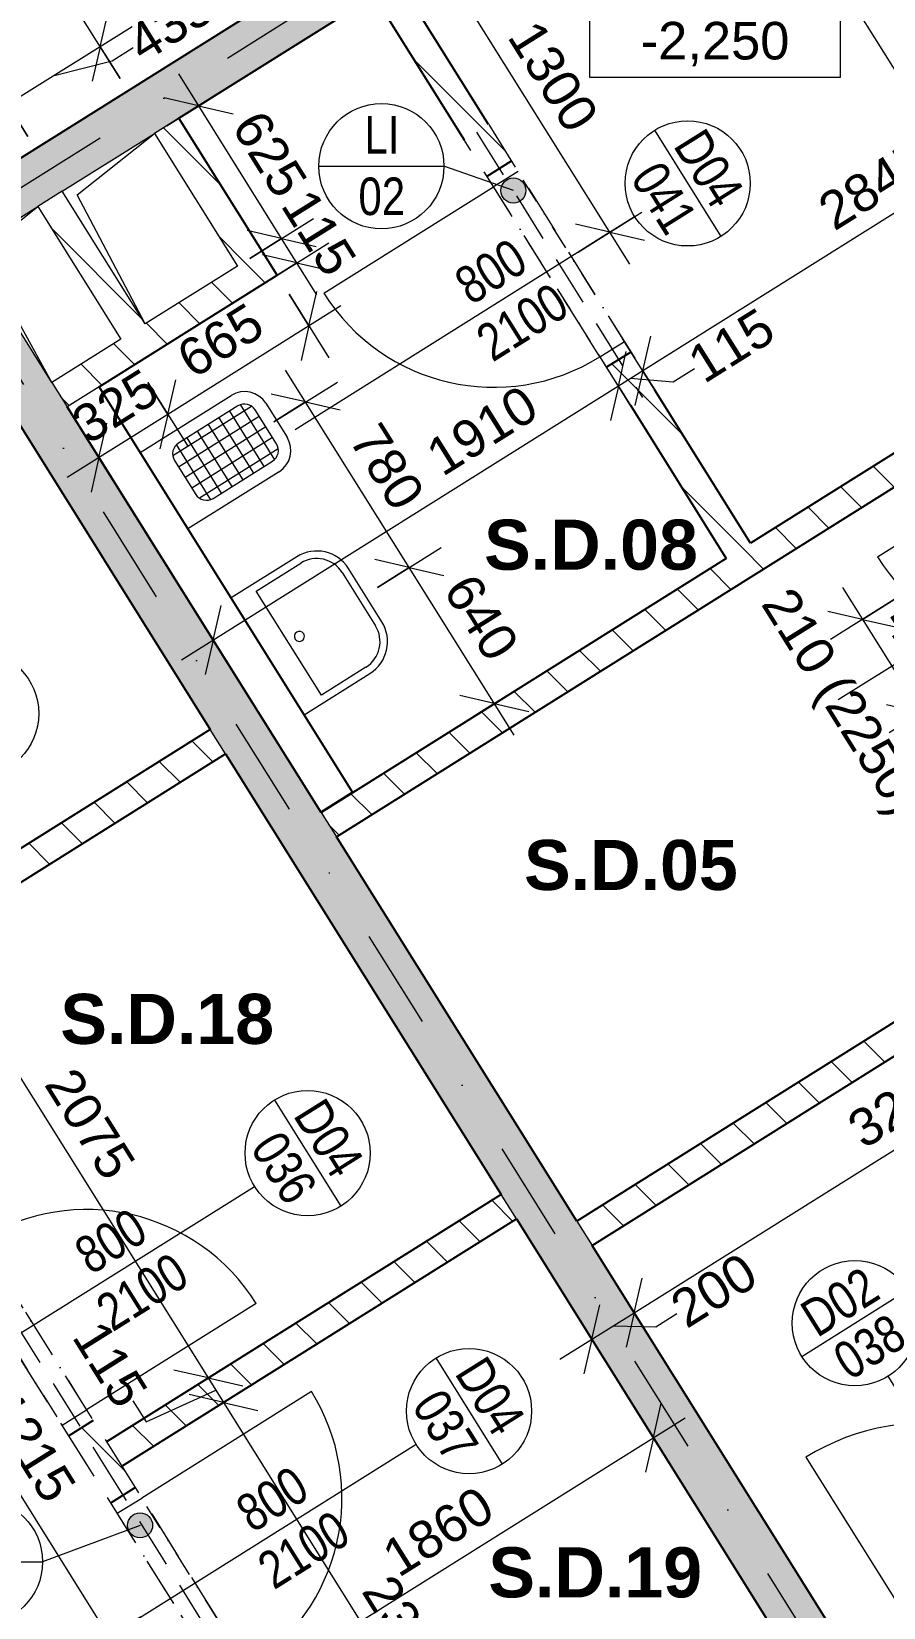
# Model space of a CAD drawing. Header units: millimetres. Extents: x -45523 to 44975, y -3459 to 74573.
# Drawn here: x -33475 to -30071, y 48890 to 55182 of the extents above; entities that cross this region are included whole.
import ezdxf

# ---------------------------------------------------------------- set-up
doc = ezdxf.new("R2010")
doc.units = ezdxf.units.MM
for name, pattern in [('HA_Dash_3mm-S1mm', [300, 200, -100]), ('HA_DashDot_10mm-S3mm', [1000, 400, -300, 0, -300]), ('HA_DashDot_2_2mm-S0_6mm', [220, 100, -60, 0, -60])]:
    doc.linetypes.add(name, pattern=pattern)
for name, color, linetype, lineweight in [('A-____-____-DIMS', 9, 'Continuous', 5), ('A-____-____-DIMS-100', 9, 'Continuous', 5), ('A-AREA-____-IDEN', 9, 'Continuous', 9), ('A-DETL-GENF-OTLN', 9, 'Continuous', 9), ('A-DOOR-____-IDEN', 9, 'Continuous', 9), ('A-DOOR-____-MCUT', 9, 'HA_DashDot_2_2mm-S0_6mm', 9), ('A-DOOR-____-OTLN', 9, 'Continuous', 9), ('A-DOOR-FRAM-MCUT', 9, 'Continuous', 9), ('A-GENM-____-HDLN', 9, 'HA_Dash_3mm-S1mm', 9), ('A-GENM-____-IDEN', 9, 'Continuous', 9), ('A-GENM-____-OTLN', 9, 'Continuous', 9), ('A-WALL-____-MCUT', 9, 'Continuous', 9), ('A-WALL-____-PATT', 9, 'Continuous', 25), ('G-____-____-DIMS', 9, 'Continuous', 5), ('I-WALL-____-MCUT', 9, 'Continuous', 25), ('P-SANR-FIXT-OTLN', 9, 'Continuous', 9), ('S-GRID-____-IDEN', 9, 'Continuous', 9), ('S-GRID-____-OTLN', 9, 'Continuous', 5)]:
    doc.layers.add(name, color=color, linetype=linetype, lineweight=lineweight)
doc.styles.add('Arial_2', font='arial.ttf', dxfattribs={"height": 150})
doc.styles.add('Arial_3', font='arial.ttf', dxfattribs={"width": 0.8, "height": 150})
doc.styles.add('Arial_B', font='arialbd.ttf', dxfattribs={"height": 200})
doc.dimstyles.new('Inner_Dimensions', dxfattribs={"dimscale": 304.8, "dimtxt": 153.03891, "dimasz": 0.656168, "dimexe": 0.492126, "dimexo": 0.0625, "dimgap": 0.065617, "dimtad": 1, "dimdec": 0, "dimzin": 0, "dimdsep": 46, "dimtxsty": 'Arial_2', "dimblk1": 'OBLIQUE', "dimblk2": 'OBLIQUE', "dimsah": 1, "dimcen": 0.09, "dimdle": 0.492126, "dimazin": 0, "dimtfac": 1, "dimtdec": 4, "dimtix": 1, "dimtmove": 0, "dimatfit": 3, "dimfxl": 0.492126, "dimfxlon": 1, "dimtvp": 1, "dimtolj": 1, "dimtzin": 0, "dimlwd": 9, "dimlwe": 9, "dimarcsym": 2})
doc.dimstyles.new('Inner_Dimensions_1', dxfattribs={"dimscale": 304.8, "dimtxt": 153.03891, "dimasz": 0.656168, "dimexe": 0.492126, "dimexo": 0.0625, "dimgap": 0.065617, "dimtad": 1, "dimdec": 0, "dimzin": 0, "dimdsep": 46, "dimtxsty": 'Arial_2', "dimblk1": 'OBLIQUE', "dimblk2": 'OBLIQUE', "dimsah": 1, "dimcen": 0.09, "dimdle": 0.492126, "dimazin": 0, "dimtfac": 1, "dimtdec": 4, "dimtix": 1, "dimtmove": 1, "dimatfit": 3, "dimfxl": 0.492126, "dimfxlon": 1, "dimtvp": 1, "dimtolj": 1, "dimtzin": 0, "dimlwd": 9, "dimlwe": 9, "dimarcsym": 2})
doc.dimstyles.new('Inner_Dimensions_2', dxfattribs={"dimscale": 304.8, "dimtxt": 153.03891, "dimasz": 0.656168, "dimexe": 0.492126, "dimexo": 0.0625, "dimgap": 0.065617, "dimtad": 1, "dimdec": 0, "dimzin": 0, "dimdsep": 46, "dimtxsty": 'Arial_2', "dimblk1": 'OBLIQUE', "dimblk2": 'OBLIQUE', "dimsah": 1, "dimcen": 0.09, "dimdle": 0.492126, "dimazin": 0, "dimtfac": 1, "dimtdec": 4, "dimtix": 1, "dimtmove": 2, "dimatfit": 3, "dimfxl": 0.492126, "dimfxlon": 1, "dimtvp": 1, "dimtolj": 1, "dimtzin": 0, "dimlwd": 9, "dimlwe": 9, "dimarcsym": 2})
doc.dimstyles.new('Inner_Dimensions_3', dxfattribs={"dimscale": 304.8, "dimtxt": 153.03891, "dimasz": 0.656168, "dimexe": 0.492126, "dimexo": 0.0625, "dimgap": 0.065617, "dimtad": 1, "dimdec": 0, "dimzin": 0, "dimdsep": 46, "dimtxsty": 'Arial_2', "dimblk1": 'OBLIQUE', "dimblk2": 'OBLIQUE', "dimsah": 1, "dimcen": 0.09, "dimdle": 0.492126, "dimazin": 0, "dimtfac": 1, "dimtdec": 4, "dimtix": 1, "dimtmove": 0, "dimatfit": 3, "dimfxl": 0.492126, "dimfxlon": 1, "dimtvp": 1, "dimtolj": 1, "dimtzin": 0, "dimlwd": 9, "dimlwe": 9, "dimarcsym": 2})
pattern_1 = [(135, (0, 0), (-106.06602, -106.06602), [])]

# ---------------------------------------------------------------- blocks, each defined once
blk = doc.blocks.new('HA_DR_Single_Swing_Solid - In_900x2100_SKLEP-2273762-1PP_GARAZ')
at = {"layer": 'A-DOOR-____-MCUT'}
for p, q in [((-450, 100), (450, 100)), ((-450, -100), (450, -100))]:
    blk.add_line(p, q, dxfattribs=at)
at = {"layer": 'A-DOOR-____-OTLN'}
for p, q in [((-500, 100), (500, 100)), ((-500, -100), (500, -100))]:
    blk.add_line(p, q, dxfattribs=at)
at = {"layer": 'A-DOOR-____-OTLN', "lineweight": 5}
blk.add_line((450, -1000), (450, -100), dxfattribs=at)
blk.add_arc((450, -100), 900, 180, 270, dxfattribs=at)
at = {"layer": 'A-DOOR-FRAM-MCUT'}
for p, q in [((-500, 100), (-500, -100)), ((-450, -100), (-450, 100)), ((450, 100), (450, -100)), ((500, -100), (500, 100))]:
    blk.add_line(p, q, dxfattribs=at)
blk = doc.blocks.new('HA_DR_Single_Swing_Solid - In_800x2100_SKLEP-V11-1PP_GARAZ')
at = {"layer": 'A-DOOR-____-MCUT'}
for p, q in [((-400, 57.5), (400, 57.5)), ((-400, -57.5), (400, -57.5))]:
    blk.add_line(p, q, dxfattribs=at)
at = {"layer": 'A-DOOR-____-OTLN', "lineweight": 5}
blk.add_line((400, -857.5), (400, -57.5), dxfattribs=at)
blk.add_arc((400, -57.5), 800, 180, 270, dxfattribs=at)
at = {"layer": 'A-DOOR-FRAM-MCUT'}
for p, q in [((-450, 57.5), (-450, -57.5)), ((-400, -57.5), (-400, 57.5)), ((400, 57.5), (400, -57.5)), ((450, -57.5), (450, 57.5))]:
    blk.add_line(p, q, dxfattribs=at)
blk = doc.blocks.new('HA_DR_Single_Swing_Solid - In_800x2100_SKLEP-V12-1PP_GARAZ')
at = {"layer": 'A-DOOR-____-MCUT'}
for p, q in [((-400, 57.5), (400, 57.5)), ((-400, -57.5), (400, -57.5))]:
    blk.add_line(p, q, dxfattribs=at)
at = {"layer": 'A-DOOR-____-OTLN', "lineweight": 5}
blk.add_line((400, 857.5), (400, 57.5), dxfattribs=at)
blk.add_arc((400, 57.5), 800, 90, 180, dxfattribs=at)
at = {"layer": 'A-DOOR-FRAM-MCUT'}
for p, q in [((-450, -57.5), (-450, 57.5)), ((-400, 57.5), (-400, -57.5)), ((400, -57.5), (400, 57.5)), ((450, 57.5), (450, -57.5))]:
    blk.add_line(p, q, dxfattribs=at)
blk = doc.blocks.new('HA_DR_Single_Swing_Solid - In_800x2100_SKLEP-V13-1PP_GARAZ')
at = {"layer": 'A-DOOR-____-MCUT'}
for p, q in [((-400, 57.5), (-220, 57.5)), ((220, 57.5), (400, 57.5)), ((-400, -57.5), (-220, -57.5)), ((220, -57.5), (400, -57.5))]:
    blk.add_line(p, q, dxfattribs=at)
at = {"layer": 'A-DOOR-____-OTLN', "lineweight": 5}
blk.add_line((400, 857.5), (400, 57.5), dxfattribs=at)
blk.add_arc((400, 57.5), 800, 90, 180, dxfattribs=at)
at = {"layer": 'A-DOOR-FRAM-MCUT'}
for p, q in [((-450, -57.5), (-450, 57.5)), ((-400, 57.5), (-400, -57.5)), ((400, -57.5), (400, 57.5)), ((450, 57.5), (450, -57.5))]:
    blk.add_line(p, q, dxfattribs=at)
blk = doc.blocks.new('HA_GM_Shaft_Rectangle - Default-2322199-1PP_GARAZ')
at = {"layer": 'A-DETL-GENF-OTLN'}
for p, q in [((32.5, -32.5), (325, 0)), ((0, -625), (32.5, -32.5))]:
    blk.add_line(p, q, dxfattribs=at)
at = {"layer": 'A-GENM-____-OTLN'}
for p, q in [((0, -625), (0, 0)), ((0, 0), (325, 0)), ((325, 0), (325, -625)), ((325, -625), (0, -625))]:
    blk.add_line(p, q, dxfattribs=at)
blk = doc.blocks.new('ABMV_vylevka_WallHung - Default-1582985-1PP_GARAZ')
at = {"layer": 'P-SANR-FIXT-OTLN'}
for p, q in [((45, 605), (205, 605)), ((-55, 75), (-55, 505)), ((-5, 515), (255, 515)), ((-5, 505), (-5, 225)), ((25, 179.2), (25, 550.8)), ((205, 555), (45, 555)), ((75, 175), (75, 555)), ((125, 555), (125, 175)), ((175, 555), (175, 175)), ((225, 550.8), (225, 179.2)), ((255, 225), (255, 505)), ((305, 505), (305, 75)), ((-5, 465), (255, 465)), ((-5, 415), (255, 415)), ((-5, 365), (255, 365)), ((255, 315), (-5, 315)), ((255, 265), (-5, 265)), ((255, 215), (-5, 215)), ((45, 175), (205, 175))]:
    blk.add_line(p, q, dxfattribs=at)
for centre, radius, start, end in [((45, 505), 100, 90, 180), ((205, 505), 100, 360, 90), ((45, 505), 50, 90, 180), ((205, 505), 50, 360, 90), ((45, 225), 50, 180, 270), ((205, 225), 50, 270, 360)]:
    blk.add_arc(centre, radius, start, end, dxfattribs=at)
blk = doc.blocks.new('ABMV_WashBasin_Generic - 550x460-1582986-1PP_GARAZ')
at = {"layer": 'P-SANR-FIXT-OTLN'}
for p, q in [((250, 535), (0, 535)), ((0, 505), (250, 505)), ((-150, 385), (-150, 75)), ((-120, 175), (-120, 385)), ((370, 385), (370, 175)), ((400, 75), (400, 385)), ((370, 175), (-120, 175))]:
    blk.add_line(p, q, dxfattribs=at)
for centre, radius, start, end in [((0, 385), 150, 90, 180), ((0, 385), 120, 90, 180), ((250, 385), 150, 360, 90), ((250, 385), 120, 360, 90), ((125, 225), 20, 90, 270), ((125, 225), 20, 270, 90)]:
    blk.add_arc(centre, radius, start, end, dxfattribs=at)
blk = doc.blocks.new('TB_Porotherm KP11_5_1250mm - TB_Porotherm KP11_5_1250mm-2113159-1PP_GARAZ')
at = {"layer": 'A-GENM-____-HDLN'}
for p, q in [((-625, 57.5), (625, 57.5)), ((-625, 0), (625, 0)), ((625, -57.5), (-625, -57.5))]:
    blk.add_line(p, q, dxfattribs=at)
blk = doc.blocks.new('HA_GM_Shaft_Rectangle - Default-2322262-1PP_GARAZ')
at = {"layer": 'A-DETL-GENF-OTLN'}
for p, q in [((43.5, -43.5), (435, 0)), ((0, -625), (43.5, -43.5))]:
    blk.add_line(p, q, dxfattribs=at)
at = {"layer": 'A-GENM-____-OTLN'}
for p, q in [((0, -625), (0, 0)), ((0, 0), (435, 0)), ((435, 0), (435, -625)), ((435, -625), (0, -625))]:
    blk.add_line(p, q, dxfattribs=at)
blk = doc.blocks.new('Grid - Radius 3_5mm-353793-1PP_GARAZ')
at = {"layer": 'S-GRID-____-IDEN'}
blk.add_circle((0, 0), 3.5, dxfattribs=at)
blk = doc.blocks.new('DIMBLOCK57-1PP_GARAZ')
at = {"layer": 'A-____-____-DIMS-100', "lineweight": 9}
for p, q in [((-33870.1, 51564.9), (-34008, 51596.5)), ((-33743, 51644.5), (-33997.2, 51485.3)), ((-33870.1, 51564.9), (-33743, 51644.5)), ((-33870.1, 51564.9), (-32768.7, 49806.4)), ((-33870.1, 51564.9), (-33732.3, 51533.2)), ((-32768.7, 49806.4), (-32906.5, 49838)), ((-32641.5, 49886), (-32895.8, 49726.7)), ((-32768.7, 49806.4), (-32641.5, 49886)), ((-32768.7, 49806.4), (-32630.8, 49774.7))]:
    blk.add_line(p, q, dxfattribs=at)
at = {"layer": 'A-____-____-DIMS-100', "color": 0, "lineweight": 9, "insert": (-33299.7, 51058.8), "char_height": 150, "width": 553.765, "attachment_point": 1, "rotation": 302.06125, "line_spacing_factor": 0.941778, "style": 'Arial_2'}
blk.add_mtext('2075', dxfattribs=at)
blk = doc.blocks.new('_Oblique')
at = {"color": 0, "linetype": 'ByBlock', "lineweight": -2}
blk.add_line((-0.5, -0.5), (0.5, 0.5), dxfattribs=at)
blk = doc.blocks.new('DIMBLOCK58-1PP_GARAZ')
at = {"layer": 'A-____-____-DIMS-100', "lineweight": 9}
for p, q in [((-32768.7, 49806.4), (-32906.5, 49838)), ((-32641.5, 49886), (-32895.8, 49726.7)), ((-32768.7, 49806.4), (-32641.5, 49886)), ((-32580.5, 49788.5), (-32834.7, 49629.3)), ((-32768.7, 49806.4), (-32707.6, 49708.9)), ((-32768.7, 49806.4), (-32630.8, 49774.7)), ((-32707.6, 49708.9), (-32580.5, 49788.5)), ((-33070.3, 49715.8), (-33017.2, 49631)), ((-33017.2, 49631), (-32738.1, 49757.6)), ((-32707.6, 49708.9), (-32845.4, 49740.6)), ((-32707.6, 49708.9), (-32569.8, 49677.2))]:
    blk.add_line(p, q, dxfattribs=at)
at = {"layer": 'A-____-____-DIMS-100', "color": 0, "lineweight": 9, "insert": (-33188.7, 50050), "char_height": 150, "width": 415.324, "attachment_point": 1, "rotation": 302.06125, "line_spacing_factor": 0.941778, "style": 'Arial_2'}
blk.add_mtext('115', dxfattribs=at)
blk = doc.blocks.new('DIMBLOCK59-1PP_GARAZ')
at = {"layer": 'A-____-____-DIMS-100', "lineweight": 9}
for p, q in [((-32580.5, 49788.5), (-32834.7, 49629.3)), ((-32707.6, 49708.9), (-32580.5, 49788.5)), ((-32707.6, 49708.9), (-32845.4, 49740.6)), ((-32707.6, 49708.9), (-31396.1, 47615)), ((-32707.6, 49708.9), (-32569.8, 49677.2)), ((-31348.6, 47821.7), (-31602.8, 47662.5)), ((-31475.7, 47742.1), (-31348.6, 47821.7)), ((-31475.7, 47742.1), (-31613.5, 47773.8)), ((-31475.7, 47742.1), (-31337.9, 47710.4))]:
    blk.add_line(p, q, dxfattribs=at)
at = {"layer": 'A-____-____-DIMS-100', "color": 0, "lineweight": 9, "insert": (-32032.1, 49035), "char_height": 150, "width": 553.765, "attachment_point": 1, "rotation": 302.06125, "line_spacing_factor": 0.941778, "style": 'Arial_2'}
blk.add_mtext('2321', dxfattribs=at)
blk = doc.blocks.new('DIMBLOCK82-1PP_GARAZ')
at = {"layer": 'A-____-____-DIMS-100', "lineweight": 9}
for p, q in [((-30990.4, 49568.3), (-30958.7, 49706.1)), ((-32566.8, 48580.9), (-30863.3, 49647.9)), ((-31070, 49695.4), (-30910.8, 49441.1)), ((-30990.4, 49568.3), (-31070, 49695.4)), ((-30990.4, 49568.3), (-31022.1, 49430.4)), ((-32646.4, 48708), (-32487.2, 48453.8)), ((-32566.8, 48580.9), (-32646.4, 48708)), ((-32566.8, 48580.9), (-32535.1, 48718.7)), ((-32566.8, 48580.9), (-32598.5, 48443))]:
    blk.add_line(p, q, dxfattribs=at)
at = {"layer": 'A-____-____-DIMS-100', "color": 0, "lineweight": 9, "insert": (-32088.1, 49134.1), "char_height": 150, "width": 553.765, "attachment_point": 1, "rotation": 32.06125, "line_spacing_factor": 0.941778, "style": 'Arial_2'}
blk.add_mtext('1860', dxfattribs=at)
blk = doc.blocks.new('DIMBLOCK116-1PP_GARAZ')
at = {"layer": 'A-____-____-DIMS-100', "lineweight": 9}
for p, q in [((-31146.4, 50194.1), (-30987.2, 49939.9)), ((-31066.8, 50067), (-31146.4, 50194.1)), ((-31066.8, 50067), (-31035.1, 50204.8)), ((-31315.9, 50087.9), (-31156.7, 49833.7)), ((-31236.3, 49960.8), (-31315.9, 50087.9)), ((-31236.3, 49960.8), (-31204.6, 50098.6)), ((-31363.4, 49881.2), (-31066.8, 50067)), ((-31066.8, 50067), (-31098.5, 49929.1)), ((-30896.2, 50062.7), (-30981, 50009.6)), ((-31236.3, 49960.8), (-31268, 49823)), ((-30981, 50009.6), (-31151.5, 50013.9))]:
    blk.add_line(p, q, dxfattribs=at)
at = {"layer": 'A-____-____-DIMS-100', "color": 0, "lineweight": 9, "insert": (-30937.1, 50128), "char_height": 150, "width": 415.324, "attachment_point": 1, "rotation": 32.06239, "line_spacing_factor": 0.941778, "style": 'Arial_2'}
blk.add_mtext('200', dxfattribs=at)
blk = doc.blocks.new('DIMBLOCK117-1PP_GARAZ')
at = {"layer": 'A-____-____-DIMS-100', "lineweight": 9}
for p, q in [((-28413.4, 51906), (-28254.2, 51651.8)), ((-28333.8, 51778.9), (-28413.4, 51906)), ((-28333.8, 51778.9), (-28302.1, 51916.7)), ((-31066.8, 50067), (-28333.8, 51778.9)), ((-28333.8, 51778.9), (-28365.5, 51641.1)), ((-31146.4, 50194.1), (-30987.2, 49939.9)), ((-31066.8, 50067), (-31146.4, 50194.1)), ((-31066.8, 50067), (-31035.1, 50204.8)), ((-31066.8, 50067), (-31098.5, 49929.1))]:
    blk.add_line(p, q, dxfattribs=at)
at = {"layer": 'A-____-____-DIMS-100', "color": 0, "lineweight": 9, "insert": (-30229.5, 50844.8), "char_height": 150, "width": 553.765, "attachment_point": 1, "rotation": 32.06239, "line_spacing_factor": 0.941778, "style": 'Arial_2'}
blk.add_mtext('3225', dxfattribs=at)
blk = doc.blocks.new('DIMBLOCK185-1PP_GARAZ')
at = {"layer": 'A-____-____-DIMS-100', "lineweight": 9}
for p, q in [((-28541.9, 55210.1), (-28701.2, 55464.4)), ((-28621.6, 55337.3), (-28589.9, 55475.1)), ((-28494.4, 55416.9), (-31032.6, 53827.1)), ((-28621.6, 55337.3), (-28653.2, 55199.4)), ((-28621.6, 55337.3), (-28541.9, 55210.1)), ((-30953, 53700), (-31112.2, 53954.2)), ((-31032.6, 53827.1), (-31000.9, 53964.9)), ((-31032.6, 53827.1), (-31064.3, 53689.3)), ((-31032.6, 53827.1), (-30953, 53700))]:
    blk.add_line(p, q, dxfattribs=at)
at = {"layer": 'A-____-____-DIMS-100', "color": 0, "lineweight": 9, "insert": (-30347.1, 54509.8), "char_height": 150, "width": 553.765, "attachment_point": 1, "rotation": 32.06125, "line_spacing_factor": 0.941778, "style": 'Arial_2'}
blk.add_mtext('2845', dxfattribs=at)
blk = doc.blocks.new('DIMBLOCK186-1PP_GARAZ')
at = {"layer": 'A-____-____-DIMS-100', "lineweight": 9}
for p, q in [((-30953, 53700), (-31112.2, 53954.2)), ((-31032.6, 53827.1), (-31000.9, 53964.9)), ((-31050.4, 53638.9), (-31209.7, 53893.2)), ((-31130.1, 53766), (-31098.4, 53903.9)), ((-31032.6, 53827.1), (-31130.1, 53766)), ((-30911.2, 53781.8), (-31081.3, 53796.6)), ((-31032.6, 53827.1), (-31064.3, 53689.3)), ((-31032.6, 53827.1), (-30953, 53700)), ((-30826.5, 53834.9), (-30911.2, 53781.8)), ((-31130.1, 53766), (-31161.7, 53628.2)), ((-31130.1, 53766), (-31050.4, 53638.9))]:
    blk.add_line(p, q, dxfattribs=at)
at = {"layer": 'A-____-____-DIMS-100', "color": 0, "lineweight": 9, "insert": (-30867.4, 53900.2), "char_height": 150, "width": 415.324, "attachment_point": 1, "rotation": 32.06125, "line_spacing_factor": 0.941778, "style": 'Arial_2'}
blk.add_mtext('115', dxfattribs=at)
blk = doc.blocks.new('DIMBLOCK187-1PP_GARAZ')
at = {"layer": 'A-____-____-DIMS-100', "lineweight": 9}
for p, q in [((-31050.4, 53638.9), (-31209.7, 53893.2)), ((-31130.1, 53766), (-31098.4, 53903.9)), ((-31130.1, 53766), (-32875.9, 52672.5)), ((-31130.1, 53766), (-31161.7, 53628.2)), ((-31130.1, 53766), (-31050.4, 53638.9)), ((-32669.1, 52625), (-32828.4, 52879.3)), ((-32748.8, 52752.2), (-32717.1, 52890)), ((-32748.8, 52752.2), (-32780.4, 52614.3)), ((-32748.8, 52752.2), (-32669.1, 52625))]:
    blk.add_line(p, q, dxfattribs=at)
at = {"layer": 'A-____-____-DIMS-100', "color": 0, "lineweight": 9, "insert": (-31912.5, 53529.3), "char_height": 150, "width": 553.765, "attachment_point": 1, "rotation": 32.06125, "line_spacing_factor": 0.941778, "style": 'Arial_2'}
blk.add_mtext('1910', dxfattribs=at)
blk = doc.blocks.new('DIMBLOCK188-1PP_GARAZ')
at = {"layer": 'A-____-____-DIMS-100', "lineweight": 9}
for p, q in [((-30618.8, 56256), (-30873, 56096.7)), ((-30825.5, 56303.5), (-29339, 53930.2)), ((-30745.9, 56176.3), (-30618.8, 56256)), ((-30745.9, 56176.3), (-30883.7, 56208)), ((-30745.9, 56176.3), (-30608, 56144.7)), ((-29466.1, 53850.5), (-29211.9, 54009.8)), ((-29339, 53930.2), (-29476.8, 53961.8)), ((-29339, 53930.2), (-29466.1, 53850.5)), ((-29339, 53930.2), (-29201.1, 53898.5))]:
    blk.add_line(p, q, dxfattribs=at)
at = {"layer": 'A-____-____-DIMS-100', "color": 0, "lineweight": 9, "insert": (-30374, 55987.1), "char_height": 150, "width": 553.765, "attachment_point": 1, "rotation": 302.06125, "line_spacing_factor": 0.941778, "style": 'Arial_2'}
blk.add_mtext('2650', dxfattribs=at)
blk = doc.blocks.new('DIMBLOCK193-1PP_GARAZ')
at = {"layer": 'A-____-____-DIMS-100', "lineweight": 9}
for p, q in [((-32445.8, 54133.5), (-32286.6, 53879.3)), ((-32366.2, 54006.4), (-32445.8, 54133.5)), ((-32366.2, 54006.4), (-32334.6, 54144.3)), ((-32239.1, 54086), (-32929.8, 53653.4)), ((-32366.2, 54006.4), (-32397.9, 53868.6)), ((-33009.4, 53780.5), (-32850.2, 53526.3)), ((-32929.8, 53653.4), (-33009.4, 53780.5)), ((-32929.8, 53653.4), (-32898.1, 53791.3)), ((-32929.8, 53653.4), (-32961.5, 53515.6))]:
    blk.add_line(p, q, dxfattribs=at)
at = {"layer": 'A-____-____-DIMS-100', "color": 0, "lineweight": 9, "insert": (-32908.7, 53920), "char_height": 150, "width": 415.324, "attachment_point": 1, "rotation": 32.06125, "line_spacing_factor": 0.941778, "style": 'Arial_2'}
blk.add_mtext('665', dxfattribs=at)
blk = doc.blocks.new('DIMBLOCK194-1PP_GARAZ')
at = {"layer": 'A-____-____-DIMS-100', "lineweight": 9}
for p, q in [((-33009.4, 53780.5), (-32850.2, 53526.3)), ((-32929.8, 53653.4), (-33009.4, 53780.5)), ((-32929.8, 53653.4), (-32898.1, 53791.3)), ((-32929.8, 53653.4), (-33332.4, 53401.3)), ((-33125.6, 53353.8), (-33284.9, 53608)), ((-33205.2, 53480.9), (-33173.6, 53618.7)), ((-32929.8, 53653.4), (-32961.5, 53515.6)), ((-33205.2, 53480.9), (-33236.9, 53343.1)), ((-33205.2, 53480.9), (-33125.6, 53353.8))]:
    blk.add_line(p, q, dxfattribs=at)
at = {"layer": 'A-____-____-DIMS-100', "color": 0, "lineweight": 9, "insert": (-33328.2, 53657.3), "char_height": 150, "width": 415.324, "attachment_point": 1, "rotation": 32.06125, "line_spacing_factor": 0.941778, "style": 'Arial_2'}
blk.add_mtext('325', dxfattribs=at)
blk = doc.blocks.new('DIMBLOCK195-1PP_GARAZ')
at = {"layer": 'A-____-____-DIMS-100', "lineweight": 9}
for p, q in [((-32602.5, 54276), (-32348.2, 54435.2)), ((-32475.4, 54355.6), (-32613.2, 54387.2)), ((-32475.4, 54355.6), (-32602.5, 54276)), ((-32541.4, 54178.5), (-32287.2, 54337.7)), ((-32334.7, 54131), (-32475.4, 54355.6)), ((-32475.4, 54355.6), (-32337.5, 54323.9)), ((-32414.3, 54258.1), (-32552.1, 54289.8)), ((-32414.3, 54258.1), (-32541.4, 54178.5)), ((-32414.3, 54258.1), (-32276.5, 54226.5))]:
    blk.add_line(p, q, dxfattribs=at)
at = {"layer": 'A-____-____-DIMS-100', "color": 0, "lineweight": 9, "insert": (-32354.7, 54567.5), "char_height": 150, "width": 415.324, "attachment_point": 1, "rotation": 302.06125, "line_spacing_factor": 0.941778, "style": 'Arial_2'}
blk.add_mtext('115', dxfattribs=at)
blk = doc.blocks.new('DIMBLOCK196-1PP_GARAZ')
at = {"layer": 'A-____-____-DIMS-100', "lineweight": 9}
for p, q in [((-32475.4, 54355.6), (-32886.7, 55012.4)), ((-32934.2, 54805.6), (-32680, 54964.9)), ((-32807.1, 54885.3), (-32945, 54916.9)), ((-32807.1, 54885.3), (-32934.2, 54805.6)), ((-32807.1, 54885.3), (-32669.3, 54853.6)), ((-32602.5, 54276), (-32348.2, 54435.2)), ((-32475.4, 54355.6), (-32613.2, 54387.2)), ((-32475.4, 54355.6), (-32602.5, 54276)), ((-32475.4, 54355.6), (-32337.5, 54323.9))]:
    blk.add_line(p, q, dxfattribs=at)
at = {"layer": 'A-____-____-DIMS-100', "color": 0, "lineweight": 9, "insert": (-32551.1, 54881.1), "char_height": 150, "width": 415.324, "attachment_point": 1, "rotation": 302.06125, "line_spacing_factor": 0.941778, "style": 'Arial_2'}
blk.add_mtext('625', dxfattribs=at)
blk = doc.blocks.new('Spot Elevations - Generic-448778-1PP_GARAZ')
at = {"layer": 'G-____-____-DIMS', "lineweight": 9}
for p, q in [((-5, 0), (-5, 3)), ((-5, 3), (5, 3)), ((5, 3), (5, 0)), ((5, 0), (-5, 0))]:
    blk.add_line(p, q, dxfattribs=at)
blk = doc.blocks.new('DIMBLOCK248-1PP_GARAZ')
at = {"layer": 'A-____-____-DIMS-100', "lineweight": 9}
for p, q in [((-31981.2, 55402.6), (-31726.9, 55561.8)), ((-31084.4, 54253.4), (-31933.7, 55609.3)), ((-31854.1, 55482.2), (-31991.9, 55513.9)), ((-31854.1, 55482.2), (-31981.2, 55402.6)), ((-31854.1, 55482.2), (-31716.2, 55450.5)), ((-31291.1, 54300.9), (-31036.9, 54460.1)), ((-31164, 54380.5), (-31301.8, 54412.2)), ((-31164, 54380.5), (-31291.1, 54300.9)), ((-31164, 54380.5), (-31026.2, 54348.8))]:
    blk.add_line(p, q, dxfattribs=at)
at = {"layer": 'A-____-____-DIMS-100', "color": 0, "lineweight": 9, "insert": (-31449.5, 55240.9), "char_height": 150, "width": 553.765, "attachment_point": 1, "rotation": 302.06125, "line_spacing_factor": 0.941778, "style": 'Arial_2'}
blk.add_mtext('1300', dxfattribs=at)
blk = doc.blocks.new('HA_TAG_Door_TypeMark_wDimensions - Scale100_Left with Bouble-921058-1PP_GARAZ')
at = {"layer": 'A-DOOR-____-IDEN'}
for p, q in [((-2.5, 13.5), (2.5, 13.5)), ((0, -5), (0, 11))]:
    blk.add_line(p, q, dxfattribs=at)
blk.add_circle((0, 13.5), 2.5, dxfattribs=at)
blk = doc.blocks.new('DIMBLOCK275-1PP_GARAZ')
at = {"layer": 'A-____-____-DIMS-100', "lineweight": 9}
for p, q in [((-33810.4, 49802.8), (-33948.3, 49834.5)), ((-33683.3, 49882.4), (-33937.6, 49723.2)), ((-33810.4, 49802.8), (-33683.3, 49882.4)), ((-33810.4, 49802.8), (-33165.5, 48773.1)), ((-33810.4, 49802.8), (-33672.6, 49771.1)), ((-33038.4, 48852.7), (-33292.6, 48693.5)), ((-33165.5, 48773.1), (-33038.4, 48852.7)), ((-33165.5, 48773.1), (-33303.3, 48804.8)), ((-33165.5, 48773.1), (-33027.7, 48741.4))]:
    blk.add_line(p, q, dxfattribs=at)
at = {"layer": 'A-____-____-DIMS-100', "color": 0, "lineweight": 9, "insert": (-33536.7, 49770.3), "char_height": 150, "width": 553.765, "attachment_point": 1, "rotation": 302.06125, "line_spacing_factor": 0.941778, "style": 'Arial_2'}
blk.add_mtext('1215', dxfattribs=at)
blk = doc.blocks.new('DIMBLOCK527-1PP_GARAZ')
at = {"layer": 'A-____-____-DIMS-100', "lineweight": 9}
for p, q in [((-32092.9, 52962.1), (-31838.6, 53121.3)), ((-31965.7, 53041.7), (-32103.6, 53073.3)), ((-31965.7, 53041.7), (-32092.9, 52962.1)), ((-31546.5, 52372.2), (-31965.7, 53041.7)), ((-31965.7, 53041.7), (-31827.9, 53010)), ((-31753.2, 52419.7), (-31499, 52578.9)), ((-31626.1, 52499.3), (-31763.9, 52531)), ((-31626.1, 52499.3), (-31753.2, 52419.7)), ((-31626.1, 52499.3), (-31488.3, 52467.6))]:
    blk.add_line(p, q, dxfattribs=at)
at = {"layer": 'A-____-____-DIMS-100', "color": 0, "lineweight": 9, "insert": (-31705.8, 53031.1), "char_height": 150, "width": 415.324, "attachment_point": 1, "rotation": 302.05402, "line_spacing_factor": 0.941778, "style": 'Arial_2'}
blk.add_mtext('640', dxfattribs=at)
blk = doc.blocks.new('DIMBLOCK528-1PP_GARAZ')
at = {"layer": 'A-____-____-DIMS-100', "lineweight": 9}
for p, q in [((-31965.7, 53041.7), (-32459.3, 53829.9)), ((-32379.7, 53702.8), (-32517.5, 53734.4)), ((-32506.8, 53623.1), (-32252.6, 53782.4)), ((-32379.7, 53702.8), (-32506.8, 53623.1)), ((-32379.7, 53702.8), (-32241.9, 53671.1)), ((-32092.9, 52962.1), (-31838.6, 53121.3)), ((-31965.7, 53041.7), (-32103.6, 53073.3)), ((-31965.7, 53041.7), (-32092.9, 52962.1)), ((-31965.7, 53041.7), (-31827.9, 53010))]:
    blk.add_line(p, q, dxfattribs=at)
at = {"layer": 'A-____-____-DIMS-100', "color": 0, "lineweight": 9, "insert": (-32082.6, 53632.8), "char_height": 150, "width": 415.324, "attachment_point": 1, "rotation": 302.05402, "line_spacing_factor": 0.941778, "style": 'Arial_2'}
blk.add_mtext('780', dxfattribs=at)
blk = doc.blocks.new('DIMBLOCK542-1PP_GARAZ')
at = {"layer": 'A-____-____-DIMS-100', "lineweight": 9}
for p, q in [((-14550.7, 10218.7), (-42607.5, 55012.4)), ((-42400.7, 54964.9), (-42655, 54805.6)), ((-42527.9, 54885.2), (-42400.7, 54964.9)), ((-42527.9, 54885.2), (-42665.7, 54916.9)), ((-42527.9, 54885.2), (-42390, 54853.6)), ((-14503.2, 10425.5), (-14757.4, 10266.2)), ((-14630.3, 10345.9), (-14503.2, 10425.5)), ((-14630.3, 10345.9), (-14768.2, 10377.5)), ((-14630.3, 10345.9), (-14492.5, 10314.2))]:
    blk.add_line(p, q, dxfattribs=at)
at = {"layer": 'A-____-____-DIMS-100', "color": 0, "lineweight": 9, "insert": (-28550.2, 32974), "char_height": 150, "width": 692.207, "attachment_point": 1, "rotation": 302.06125, "line_spacing_factor": 0.941778, "style": 'Arial_2'}
blk.add_mtext('52555', dxfattribs=at)
blk = doc.blocks.new('HA_TAG_GM_Products - Generic-588599-1PP_GARAZ')
at = {"layer": 'A-GENM-____-IDEN'}
blk.add_line((-2.5, 0), (2.5, 0), dxfattribs=at)
blk.add_circle((0, 0), 2.5, dxfattribs=at)
blk = doc.blocks.new('DIMBLOCK559-1PP_GARAZ')
at = {"layer": 'A-____-____-DIMS-100', "lineweight": 9}
for p, q in [((-33120.4, 54993.8), (-33279.6, 55248.1)), ((-33200, 55121), (-33168.3, 55258.8)), ((-33072.9, 55200.6), (-33568.7, 54890)), ((-33200, 55121), (-33231.7, 54983.1)), ((-33200, 55121), (-33120.4, 54993.8)), ((-33067.9, 55116), (-33152.6, 55062.9)), ((-33152.6, 55062.9), (-33384.3, 55005.5)), ((-33489, 54762.9), (-33648.3, 55017.2)), ((-33568.7, 54890), (-33537, 55027.9)), ((-33568.7, 54890), (-33600.3, 54752.2)), ((-33568.7, 54890), (-33489, 54762.9))]:
    blk.add_line(p, q, dxfattribs=at)
at = {"layer": 'A-____-____-DIMS-100', "color": 0, "lineweight": 9, "insert": (-33108.8, 55181.3), "char_height": 150, "width": 415.324, "attachment_point": 1, "rotation": 32.06125, "line_spacing_factor": 0.941778, "style": 'Arial_2'}
blk.add_mtext('435', dxfattribs=at)
blk = doc.blocks.new('DIMBLOCK568-1PP_GARAZ')
at = {"layer": 'A-____-____-DIMS-100', "lineweight": 9}
for p, q in [((-30028, 52914.5), (-30282.3, 52755.2)), ((-30234.8, 52962), (-29921.6, 52462)), ((-30155.2, 52834.8), (-30028, 52914.5)), ((-30155.2, 52834.8), (-30293, 52866.5)), ((-30155.2, 52834.8), (-30017.3, 52803.2)), ((-29794.5, 52541.6), (-30048.7, 52382.3)), ((-29921.6, 52462), (-29794.5, 52541.6)), ((-29921.6, 52462), (-30059.4, 52493.6)), ((-29921.6, 52462), (-29783.8, 52430.3))]:
    blk.add_line(p, q, dxfattribs=at)
at = {"layer": 'A-____-____-DIMS-100', "color": 0, "lineweight": 9, "insert": (-29948.3, 52909), "char_height": 150, "width": 415.324, "attachment_point": 1, "rotation": 302.06125, "line_spacing_factor": 0.941778, "style": 'Arial_2'}
blk.add_mtext('440', dxfattribs=at)

msp = doc.modelspace()

# ---------------------------------------------------------------- hatches: boundary and pattern name
at = {"layer": 'A-GENM-____-IDEN'}
h = msp.add_hatch(color=256, dxfattribs=at)
edge = h.paths.add_edge_path()
edge.add_arc((-31549.5, 54547.1), 50, 0, 360)
h = msp.add_hatch(color=256, dxfattribs=at)
edge = h.paths.add_edge_path()
edge.add_arc((-33040.7, 49218), 50, 0, 360)
at = {"layer": 'A-WALL-____-PATT', "lineweight": 5}
h = msp.add_hatch(dxfattribs=at)
h.set_pattern_fill('FP_2', color=256, style=0, pattern_type=2)
h.set_pattern_definition(pattern_1)
h.paths.add_polyline_path([(-31979.4, 47426.5), (-31882, 47487.6), (-32583.1, 48606.9), (-32680.6, 48545.9), (-32538.3, 48318.7)])
h.paths.add_polyline_path([(-33158.3, 49308.6), (-33060.9, 49369.6), (-33228.1, 49636.6), (-33325.5, 49575.5)])
h.paths.add_polyline_path([(-33803.3, 50338.3), (-33705.8, 50399.3), (-34390.6, 51492.5), (-34488.1, 51431.5), (-33971, 50606)])
h.paths.add_polyline_path([(-34965.8, 52194.2), (-34868.4, 52255.3), (-35630, 53471.1), (-35727.4, 53410.1), (-34972.7, 52205.1)])
h.paths.add_polyline_path([(-36205.2, 54172.8), (-36107.7, 54233.8), (-36837.6, 55399.1), (-36935.1, 55338.1), (-36836.4, 55180.5)])
h.paths.add_polyline_path([(-37412.8, 56100.8), (-37315.4, 56161.8), (-38077.2, 57378), (-38174.6, 57316.9), (-37444.7, 56151.7)])
at = {"layer": 'A-WALL-____-PATT', "lineweight": 9}
h = msp.add_hatch(color=256, dxfattribs=at)
h.paths.add_polyline_path([(-33894.3, 54204.3), (-31572.4, 55658.6), (-31678.5, 55828.1), (-34000.5, 54373.8), (-33939.5, 54276.3)])
h.paths.add_polyline_path([(-30724.9, 56189.5), (-30589.3, 56274.4), (-30695.5, 56443.9), (-30831.1, 56359)])
at = {"layer": 'A-WALL-____-PATT', "lineweight": 5}
h = msp.add_hatch(dxfattribs=at)
h.set_pattern_fill('FP_2', color=256, style=0, pattern_type=2)
h.set_pattern_definition(pattern_1)
h.paths.add_polyline_path([(-30699.2, 53078.2), (-30601.7, 53139.2), (-31079.7, 53902.3), (-31177.2, 53841.2)])
h.paths.add_polyline_path([(-31654.9, 54604), (-31557.5, 54665), (-32008.7, 55385.4), (-32106.1, 55324.3), (-32016, 55180.5)])
h = msp.add_hatch(dxfattribs=at)
h.set_pattern_fill('FP_2', color=256, style=0, pattern_type=2)
h.set_pattern_definition(pattern_1)
h.paths.add_polyline_path([(-32651.5, 54245.2), (-32554, 54306.3), (-32885.8, 54836), (-32983.3, 54774.9)])
h = msp.add_hatch(dxfattribs=at)
h.set_pattern_fill('FP_2', color=256, style=0, pattern_type=2)
h.set_pattern_definition(pattern_1)
h.paths.add_polyline_path([(-33117.6, 53953.3), (-33020.2, 54014.3), (-33351.9, 54544), (-33449.4, 54483)])
at = {"layer": 'A-WALL-____-PATT', "lineweight": 9}
msp.add_hatch(color=256, dxfattribs=at).paths.add_polyline_path([(-30305.6, 48475), (-30136.1, 48581.2), (-33724.8, 54310.4), (-33894.3, 54204.3), (-30569.9, 48896.9)])
at = {"layer": 'A-WALL-____-PATT', "lineweight": 5}
h = msp.add_hatch(dxfattribs=at)
h.set_pattern_fill('FP_2', color=256, style=0, pattern_type=2)
h.set_pattern_definition(pattern_1)
h.paths.add_polyline_path([(-33332, 53683.3), (-32493, 54208.8), (-32554, 54306.3), (-33393.1, 53780.8)])
h = msp.add_hatch(dxfattribs=at)
h.set_pattern_fill('FP_2', color=256, style=0, pattern_type=2)
h.set_pattern_definition(pattern_1)
h.paths.add_polyline_path([(-32256.8, 51966.8), (-29523.8, 53678.7), (-29584.8, 53776.2), (-32317.9, 52064.3)])
h = msp.add_hatch(dxfattribs=at)
h.set_pattern_fill('FP_2', color=256, style=0, pattern_type=2)
h.set_pattern_definition(pattern_1)
h.paths.add_polyline_path([(-34276.5, 51310.3), (-32700.1, 52297.8), (-32761.2, 52395.2), (-34337.5, 51407.8)])
h = msp.add_hatch(dxfattribs=at)
h.set_pattern_fill('FP_2', color=256, style=0, pattern_type=2)
h.set_pattern_definition(pattern_1)
h.paths.add_polyline_path([(-31235, 50335.4), (-28501.9, 52047.4), (-28563, 52144.8), (-31296, 50432.9)])
h = msp.add_hatch(dxfattribs=at)
h.set_pattern_fill('FP_2', color=256, style=0, pattern_type=2)
h.set_pattern_definition(pattern_1)
h.paths.add_polyline_path([(-33113.9, 49454.4), (-31537.6, 50441.8), (-31598.6, 50539.3), (-33175, 49551.8)])

# ---------------------------------------------------------------- linework, layer by layer
at = {"layer": 'A-GENM-____-IDEN'}
for p, q in [((-31549.5, 54547.1), (-31826.8, 54644.1)), ((-33040.7, 49218), (-33430.3, 49072.8))]:
    msp.add_line(p, q, dxfattribs=at)
for centre in [(-31549.5, 54547.1), (-33040.7, 49218)]:
    msp.add_circle(centre, 50, dxfattribs=at)
at = {"layer": 'A-WALL-____-MCUT'}
for p, q in [((-32885.8, 54836), (-32983.3, 54774.9)), ((-33351.9, 54544), (-33449.4, 54483)), ((-33393.1, 53780.8), (-33332, 53683.3)), ((-33204.9, 53762.9), (-33332, 53683.3)), ((-32700.1, 52297.8), (-32761.2, 52395.2)), ((-32317.9, 52064.3), (-32256.8, 51966.8)), ((-31537.6, 50441.8), (-31598.6, 50539.3)), ((-31296, 50432.9), (-31235, 50335.4))]:
    msp.add_line(p, q, dxfattribs=at)
at = {"layer": 'I-WALL-____-MCUT'}
for p, q in [((-31648.3, 54810), (-32008.7, 55385.4)), ((-32885.8, 54836), (-32106.1, 55324.3)), ((-32106.1, 55324.3), (-31745.7, 54749)), ((-32585.4, 55260.2), (-35576.9, 53386.4)), ((-32493, 54208.8), (-32885.8, 54836)), ((-31654.9, 54604), (-31557.5, 54665)), ((-33939.5, 54276.3), (-32761.2, 52395.2)), ((-33204.9, 53762.9), (-32493, 54208.8)), ((-31079.7, 53902.3), (-31177.2, 53841.2)), ((-29487.3, 53837.2), (-30601.7, 53139.2)), ((-32191.8, 52145.1), (-33204.9, 53762.9)), ((-30601.7, 53139.2), (-30984.7, 53750.6)), ((-32317.9, 52064.3), (-33332, 53683.3)), ((-33332, 53683.3), (-32318.9, 52065.5)), ((-32256.8, 51966.8), (-29523.8, 53678.7)), ((-31082.1, 53689.5), (-30699.2, 53078.2)), ((-30699.2, 53078.2), (-32317.9, 52064.3)), ((-32761.2, 52395.2), (-34337.5, 51407.8)), ((-34276.5, 51310.3), (-32700.1, 52297.8)), ((-32700.1, 52297.8), (-31598.6, 50539.3)), ((-32318.9, 52065.5), (-32191.8, 52145.1)), ((-28563, 52144.8), (-31296, 50432.9)), ((-31235, 50335.4), (-28501.9, 52047.4)), ((-31296, 50432.9), (-32256.8, 51966.8)), ((-31598.6, 50539.3), (-33175, 49551.8)), ((-33113.9, 49454.4), (-31537.6, 50441.8)), ((-31537.6, 50441.8), (-30305.6, 48475)), ((-30136.1, 48581.2), (-31235, 50335.4)), ((-33228.1, 49636.6), (-33325.5, 49575.5)), ((-33158.3, 49308.6), (-33060.9, 49369.6))]:
    msp.add_line(p, q, dxfattribs=at)
at = {"layer": 'S-GRID-____-OTLN', "linetype": 'HA_DashDot_10mm-S3mm', "lineweight": 9}
for p, q in [((-40319.9, 50297.5), (-15561.8, 65805)), ((-27666.2, 44449.2), (-37610.6, 60325.8))]:
    msp.add_line(p, q, dxfattribs=at)

# ---------------------------------------------------------------- block references
at = {"layer": 'A-DOOR-____-IDEN'}
for p, xscale, yscale, zscale, rotation in [((-31997.3, 53858.9), 99.99999999999993, 99.99999999999993, 99.99999999999993, 302.0612494774555), ((-29828.2, 52780.1), 99.99999999999991, 99.99999999999991, 99.99999999999991, 302.0612494774554), ((-34839.8, 51742.2), 99.99999999999993, 99.99999999999993, 99.99999999999993, 302.062385755716), ((-33515.7, 49987.4), 99.99999999999993, 99.99999999999993, 99.99999999999993, 302.062385755716), ((-29468.7, 48881.2), 99.99999999999993, 99.99999999999993, 99.99999999999993, 32.06238575571609), ((-32870.7, 48957.7), 99.99999999999993, 99.99999999999993, 99.99999999999993, 302.0623857557159)]:
    msp.add_blockref('HA_TAG_Door_TypeMark_wDimensions - Scale100_Left with Bouble-921058-1PP_GARAZ', p, dxfattribs=dict(at, xscale=xscale, yscale=yscale, zscale=zscale, rotation=rotation))
at = {"layer": 'A-DOOR-____-OTLN'}
for name, p, rotation in [('HA_DR_Single_Swing_Solid - In_800x2100_SKLEP-V12-1PP_GARAZ', (-31367.3, 54253.1), 122.0612494774555), ('HA_DR_Single_Swing_Solid - In_800x2100_SKLEP-V13-1PP_GARAZ', (-29156.5, 53200.8), 122.0612494774555), ('HA_DR_Single_Swing_Solid - In_800x2100_SKLEP-V12-1PP_GARAZ', (-33515.7, 49987.4), 302.0623857557159), ('HA_DR_Single_Swing_Solid - In_900x2100_SKLEP-2273762-1PP_GARAZ', (-29468.7, 48881.2), 212.0623857557162), ('HA_DR_Single_Swing_Solid - In_800x2100_SKLEP-V11-1PP_GARAZ', (-32870.7, 48957.7), 122.0623857557159)]:
    msp.add_blockref(name, p, dxfattribs=dict(at, rotation=rotation))
at = {"layer": 'A-GENM-____-IDEN', "xscale": 99.99999999999993, "yscale": 99.99999999999993, "zscale": 99.99999999999993}
for p in [(-32076.8, 54644.1), (-33680.3, 49072.8)]:
    msp.add_blockref('HA_TAG_GM_Products - Generic-588599-1PP_GARAZ', p, dxfattribs=at)
at = {"layer": 'A-GENM-____-OTLN', "rotation": 302.0623857557155}
for p in [(-31365.2, 54249.8), (-33534.3, 50017.1), (-32870.7, 48957.7)]:
    msp.add_blockref('TB_Porotherm KP11_5_1250mm - TB_Porotherm KP11_5_1250mm-2113159-1PP_GARAZ', p, dxfattribs=at)
at = {"layer": 'A-GENM-____-OTLN', "lineweight": 5, "rotation": 32.06124947745553}
for name, p in [('HA_GM_Shaft_Rectangle - Default-2322262-1PP_GARAZ', (-33351.9, 54544)), ('HA_GM_Shaft_Rectangle - Default-2322199-1PP_GARAZ', (-33724.8, 54310.4))]:
    msp.add_blockref(name, p, dxfattribs=at)
at = {"layer": 'G-____-____-DIMS', "lineweight": 9, "xscale": 99.99999999999993, "yscale": 99.99999999999993, "zscale": 99.99999999999993}
msp.add_blockref('Spot Elevations - Generic-448778-1PP_GARAZ', (-30744.7, 54998.4), dxfattribs=at)
at = {"layer": 'P-SANR-FIXT-OTLN', "rotation": 302.0540172209292}
for name, p in [('ABMV_vylevka_WallHung - Default-1582985-1PP_GARAZ', (-33075.3, 53414.7)), ('ABMV_WashBasin_Generic - 550x460-1582986-1PP_GARAZ', (-32661.3, 52753.6))]:
    msp.add_blockref(name, p, dxfattribs=at)
at = {"layer": 'S-GRID-____-IDEN', "xscale": 99.99999999999994, "yscale": 99.99999999999994, "zscale": 99.99999999999994, "rotation": 32.06124947745564}
msp.add_blockref('Grid - Radius 3_5mm-353793-1PP_GARAZ', (-31078.2, 48483.6), dxfattribs=at)

# ---------------------------------------------------------------- texts
at = {"layer": 'A-AREA-____-IDEN', "lineweight": 5, "char_height": 200, "width": 1058.227, "attachment_point": 1, "style": 'Arial_B'}
for s, insert in [('S.D.08', (-31666.5, 53233)), ('S.D.05', (-31507, 51954.5)), ('S.D.18', (-33359.5, 51340)), ('S.D.19', (-31649.6, 49130.5))]:
    msp.add_mtext(s, dxfattribs=dict(at, insert=insert))
at = {"layer": 'A-DOOR-____-IDEN', "lineweight": 5, "char_height": 150, "attachment_point": 1, "style": 'Arial_3'}
for s, insert, width, rotation in [('D04', (-30786.4, 54805.6), 378.396, 302.06125), ('041', (-30957.7, 54675.8), 346.329, 302.06125), ('800', (-31798.3, 54213.9), 346.329, 32.06125), ('2100', (-31712.2, 53986.8), 461.772, 32.06125), ('D04', (-32304.8, 50934.2), 378.396, 302.06239), ('036', (-32476.1, 50804.4), 346.329, 302.06239), ('800', (-33316.6, 50342.5), 346.329, 32.06239), ('2100', (-33230.6, 50115.4), 461.772, 32.06239), ('D02', (-30415.5, 50092.1), 378.396, 32.06239), ('038', (-30285.7, 49920.8), 346.329, 32.06239), ('D04', (-31659.8, 49904.5), 378.396, 302.06239), ('037', (-31831.1, 49774.7), 346.329, 302.06239), ('800', (-32671.7, 49312.8), 346.329, 32.06239), ('2100', (-32585.6, 49085.7), 461.772, 32.06239)]:
    msp.add_mtext(s, dxfattribs=dict(at, insert=insert, width=width, rotation=rotation))
at = {"layer": 'A-GENM-____-IDEN', "lineweight": 5, "char_height": 150, "attachment_point": 1, "style": 'Arial_3'}
for s, insert, width in [('LI', (-32144.4, 54844.4), 173.164), ('02', (-32168.4, 54598.9), 230.886)]:
    msp.add_mtext(s, dxfattribs=dict(at, insert=insert, width=width))
at = {"layer": 'A-GENM-____-IDEN', "lineweight": 5, "insert": (-30435.9, 52976.9), "char_height": 150, "width": 1258.649, "attachment_point": 1, "rotation": 302.06125, "style": 'Arial_2'}
msp.add_mtext('210 (2250)', dxfattribs=at)

# ---------------------------------------------------------------- dimensions: what is measured, and where the dimension line sits
at = {"layer": 'A-____-____-DIMS', "lineweight": 9}
for base, p1, p2, angle, dimstyle, override, picture, middle, turn in [((-29339, 53930.2), (-30618.8, 56256), (-29466.1, 53850.5), 302.06125, 'Inner_Dimensions_2', {"dimpost": '<>', "dimfxl": 2667.328793}, 'DIMBLOCK188-1PP_GARAZ', (-30311.7, 55699.4), 302.06125), ((-31032.6, 53827.1), (-28541.9, 55210.1), (-30953, 53700), 32.06125, 'Inner_Dimensions_2', {"dimpost": '<>', "dimfxl": 2844.958472}, 'DIMBLOCK185-1PP_GARAZ', (-30059.3, 54572.1), 32.06125), ((-33568.7, 54890), (-33120.4, 54993.8), (-33489, 54762.9), 32.06125, 'Inner_Dimensions_1', {"dimpost": '<>', "dimfxl": 435.000298}, 'DIMBLOCK559-1PP_GARAZ', (-32879.7, 55206.7), 32.06125), ((-31130.1, 53766), (-30953, 53700), (-31050.4, 53638.9), 32.06125, 'Inner_Dimensions_1', {"dimpost": '<>', "dimfxl": 115}, 'DIMBLOCK186-1PP_GARAZ', (-30638.3, 53925.6), 32.06125), ((-32748.8, 52752.2), (-31050.4, 53638.9), (-32669.1, 52625), 32.06125, 'Inner_Dimensions_2', {"dimpost": '<>', "dimfxl": 1910.003078}, 'DIMBLOCK187-1PP_GARAZ', (-31624.8, 53591.6), 32.06125), ((-28333.8, 51778.9), (-31146.4, 50194.1), (-28413.4, 51906), 32.06239, 'Inner_Dimensions_2', {"dimpost": '<>', "dimfxl": 3224.898721}, 'DIMBLOCK117-1PP_GARAZ', (-29941.8, 50907.1), 32.06239), ((-32768.7, 49806.4), (-33743, 51644.5), (-32641.5, 49886), 302.06125, 'Inner_Dimensions_2', {"dimpost": '<>', "dimfxl": 2075}, 'DIMBLOCK57-1PP_GARAZ', (-33237.5, 50771), 302.06125), ((-31066.8, 50067), (-31315.9, 50087.9), (-31146.4, 50194.1), 32.06239, 'Inner_Dimensions_1', {"dimpost": '<>', "dimfxl": 200}, 'DIMBLOCK116-1PP_GARAZ', (-30708, 50153.5), 32.06239), ((-32707.6, 49708.9), (-32641.5, 49886), (-32580.5, 49788.5), 302.06125, 'Inner_Dimensions_1', {"dimpost": '<>', "dimfxl": 115}, 'DIMBLOCK58-1PP_GARAZ', (-33163.3, 49820.9), 302.06125), ((-33165.5, 48773.1), (-33683.3, 49882.4), (-33038.4, 48852.7), 302.06125, 'Inner_Dimensions_2', {"dimpost": '<>', "dimfxl": 1215}, 'DIMBLOCK275-1PP_GARAZ', (-33474.5, 49482.5), 302.06125)]:
    dim = msp.add_linear_dim(base=base, p1=p1, p2=p2, angle=angle, dimstyle=dimstyle, override=override, dxfattribs=at)
    dim.commit()
    dim.dimension.update_dxf_attribs({"geometry": picture, "text_midpoint": middle, "dimtype": 160, "text_rotation": turn})
for base, p1, p2, angle, dimstyle, override, picture, middle in [((-32807.1, 54885.3), (-32602.5, 54276), (-32934.2, 54805.6), 302.06125, 'Inner_Dimensions', {"dimpost": '<>', "dimfxl": 625}, 'DIMBLOCK196-1PP_GARAZ', (-32559.4, 54671.7)), ((-32475.4, 54355.6), (-32541.4, 54178.5), (-32602.5, 54276), 302.06125, 'Inner_Dimensions', {"dimpost": '<>', "dimfxl": 115}, 'DIMBLOCK195-1PP_GARAZ', (-32363, 54358.1)), ((-32929.8, 53653.4), (-32445.8, 54133.5), (-33009.4, 53780.5), 32.06125, 'Inner_Dimensions', {"dimpost": '<>', "dimfxl": 665.000298}, 'DIMBLOCK193-1PP_GARAZ', (-32699.3, 53911.8)), ((-33205.2, 53480.9), (-33009.4, 53780.5), (-33125.6, 53353.8), 32.06125, 'Inner_Dimensions', {"dimpost": '<>', "dimfxl": 442.294352}, 'DIMBLOCK194-1PP_GARAZ', (-33118.8, 53649.1)), ((-32379.7, 53702.8), (-32092.9, 52962.1), (-32506.8, 53623.1), 302.05402, 'Inner_Dimensions_3', {"dimpost": '<>', "dimfxl": 780}, 'DIMBLOCK528-1PP_GARAZ', (-32090.9, 53423.5)), ((-31965.7, 53041.7), (-31753.2, 52419.7), (-32092.9, 52962.1), 302.05402, 'Inner_Dimensions_3', {"dimpost": '<>', "dimfxl": 639.939053}, 'DIMBLOCK527-1PP_GARAZ', (-31714.1, 52821.7)), ((-29921.6, 52462), (-30028, 52914.5), (-29794.5, 52541.6), 302.06125, 'Inner_Dimensions_3', {"dimpost": '<>', "dimfxl": 440}, 'DIMBLOCK568-1PP_GARAZ', (-29956.5, 52699.7)), ((-31475.7, 47742.1), (-32580.5, 49788.5), (-31348.6, 47821.7), 302.06125, 'Inner_Dimensions', {"dimpost": '<>', "dimfxl": 2320.774454}, 'DIMBLOCK59-1PP_GARAZ', (-32009.8, 48776.8)), ((-30990.4, 49568.3), (-32646.4, 48708), (-31070, 49695.4), 32.06125, 'Inner_Dimensions', {"dimpost": '<>', "dimfxl": 1860.087338}, 'DIMBLOCK82-1PP_GARAZ', (-31829.9, 49156.4))]:
    dim = msp.add_linear_dim(base=base, p1=p1, p2=p2, angle=angle, dimstyle=dimstyle, override=override, dxfattribs=at)
    dim.commit()
    dim.dimension.update_dxf_attribs({"geometry": picture, "text_midpoint": middle})

# ---------------------------------------------------------------- next in the draw order: texts
at = {"layer": 'G-____-____-DIMS', "lineweight": 9, "insert": (-31040.9, 55220.2), "char_height": 150, "width": 710.695, "attachment_point": 1, "line_spacing_factor": 0.941778, "style": 'Arial_2', "bg_fill": 3, "box_fill_scale": 1.25, "bg_fill_color": 256, "bg_fill_true_color": 13158600, "bg_fill_transparency": 0}
msp.add_mtext('-2,250', dxfattribs=at)

# ---------------------------------------------------------------- next in the draw order: dimensions: what is measured, and where the dimension line sits
at = {"layer": 'A-____-____-DIMS', "lineweight": 9}
for base, p1, p2, dimstyle, override, picture, middle in [((-31854.1, 55482.2), (-31291.1, 54300.9), (-31981.2, 55402.6), 'Inner_Dimensions', {"dimpost": '<>', "dimfxl": 1300}, 'DIMBLOCK248-1PP_GARAZ', (-31427.1, 54982.7)), ((-42527.9, 54885.2), (-14503.2, 10425.5), (-42400.7, 54964.9), 'Inner_Dimensions_3', {"dimpost": '<>', "dimfxl": 52555.000089}, 'DIMBLOCK542-1PP_GARAZ', (-28497.2, 32666.8))]:
    dim = msp.add_linear_dim(base=base, p1=p1, p2=p2, angle=302.06125, dimstyle=dimstyle, override=override, dxfattribs=at)
    dim.commit()
    dim.dimension.update_dxf_attribs({"geometry": picture, "text_midpoint": middle})

doc.saveas('drawing.dxf')
